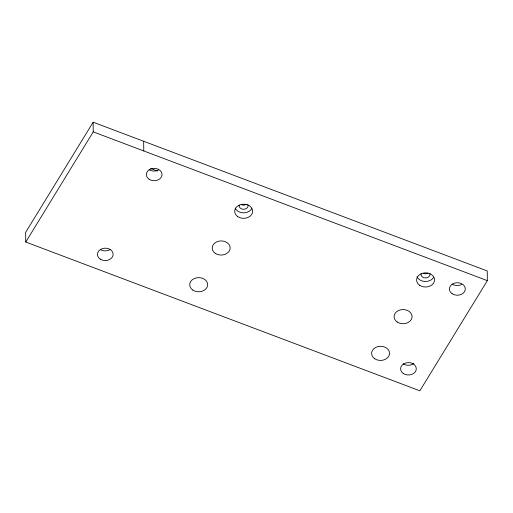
<?xml version="1.0" encoding="UTF-8"?>
<svg xmlns="http://www.w3.org/2000/svg" width="513" height="513" viewBox="0 0 513 513"><rect width="100%" height="100%" fill="white"/><g stroke="black" fill="none" stroke-linecap="round" stroke-linejoin="round"><path stroke-width="0.77" d="M93.148 122.203L25.65 232.363L25.753 242.04L419.852 390.797L487.35 280.637L487.247 270.96L93.148 122.203L93.244 131.879L25.753 242.04M93.244 131.879L487.35 280.637M150.649 168.476L157.388 171.015M143.672 141.274L143.775 150.95M413.824 363.544A7.862 6.194 -0.6 0 1 403.212 363.826M461.719 284.459A7.952 6.265 -0.6 0 1 452.062 284.055M158.645 169.906A7.862 6.194 -0.6 0 1 149.084 169.656M110.064 249.536A7.862 6.194 -0.6 0 1 100.497 249.684M246.099 204.507A4.489 3.54 -0.6 0 1 241.623 204.783M427.996 273.166A4.489 3.54 -0.6 0 1 423.52 273.442M247.862 204.559A4.489 3.54 -0.6 0 1 243.951 209.266A4.489 3.54 -0.6 0 1 239.212 205.091M429.759 273.217A4.489 3.54 -0.6 0 1 425.841 277.924A4.489 3.54 -0.6 0 1 421.109 273.75M251.71 208.791A8.984 7.079 -0.6 0 1 243.104 212.805A8.984 7.079 -0.6 0 1 235.14 208.098M433.6 277.443A8.984 7.079 -0.6 0 1 424.995 281.464A8.984 7.079 -0.6 0 1 417.031 276.751M452.158 293.731A7.952 6.265 -0.6 0 0 465.163 290.114A7.952 6.265 -0.6 0 0 454.749 283.067A7.952 6.265 -0.6 0 0 452.158 293.731M403.308 373.502A7.862 6.194 -0.6 0 0 416.165 369.931A7.862 6.194 -0.6 0 0 405.866 362.96A7.862 6.194 -0.6 0 0 403.308 373.502M149.187 179.332A7.862 6.194 -0.6 0 0 161.948 175.555A7.862 6.194 -0.6 0 0 151.47 168.751A7.862 6.194 -0.6 0 0 149.187 179.332M100.599 259.36A7.862 6.194 -0.6 0 0 113.097 255.064A7.862 6.194 -0.6 0 0 102.177 248.696A7.862 6.194 -0.6 0 0 100.599 259.36M419.705 285.305A8.984 7.079 -0.6 0 0 434.396 281.22A8.984 7.079 -0.6 0 0 422.622 273.249A8.984 7.079 -0.6 0 0 419.705 285.305M397.203 322.023A8.984 7.079 -0.6 0 0 411.901 317.938A8.984 7.079 -0.6 0 0 400.127 309.967A8.984 7.079 -0.6 0 0 397.203 322.023M374.708 358.741A8.984 7.079 -0.6 0 0 389.399 354.656A8.984 7.079 -0.6 0 0 377.626 346.692A8.984 7.079 -0.6 0 0 374.708 358.741M237.808 216.646A8.984 7.079 -0.6 0 0 252.505 212.562A8.984 7.079 -0.6 0 0 240.732 204.597A8.984 7.079 -0.6 0 0 237.808 216.646M215.313 253.364A8.984 7.079 -0.6 0 0 230.004 249.286A8.984 7.079 -0.6 0 0 218.23 241.315A8.984 7.079 -0.6 0 0 215.313 253.364M192.811 290.089A8.984 7.079 -0.6 0 0 207.508 286.004A8.984 7.079 -0.6 0 0 195.735 278.033A8.984 7.079 -0.6 0 0 192.811 290.089"/></g></svg>
